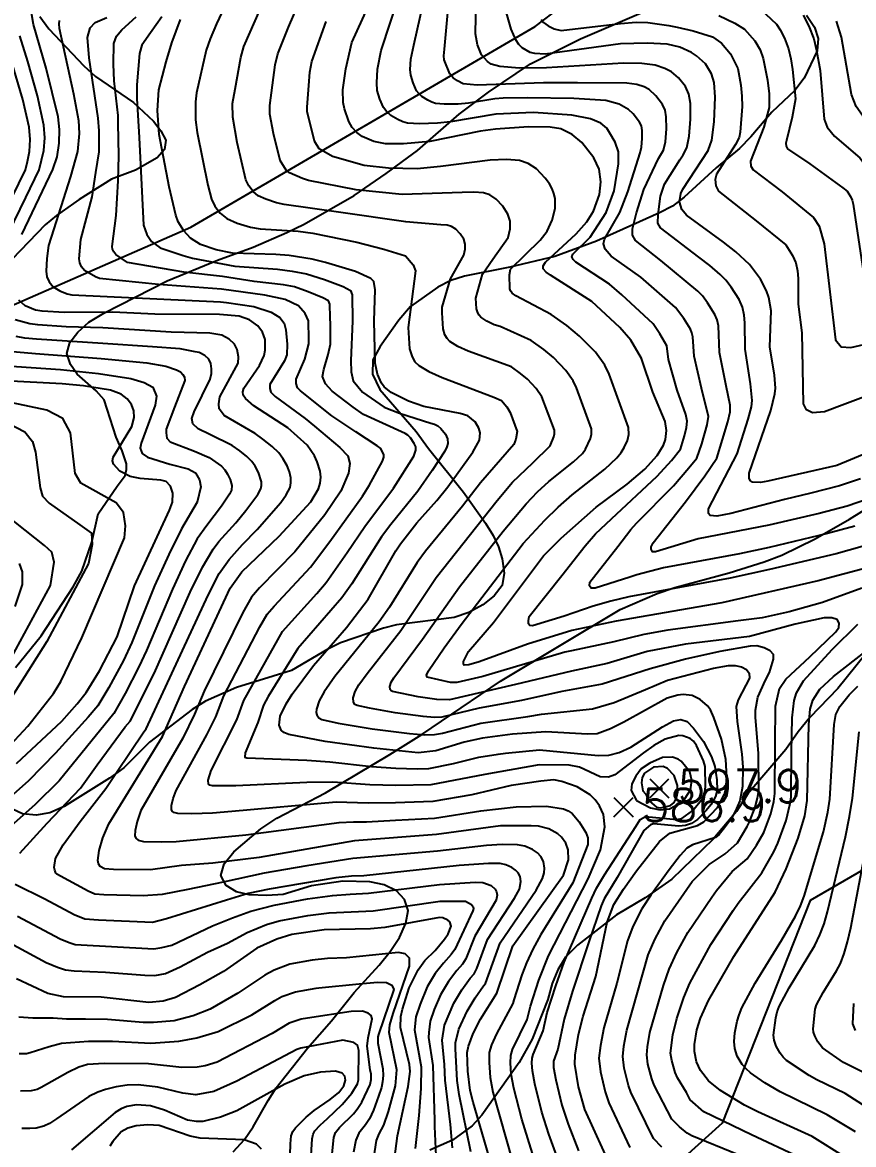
# Model space of a CAD drawing. Extents: x 197794 to 200030, y 561152 to 563931.
# Drawn here: x 198413.7 to 198643.8, y 562008.5 to 562319.3 of the extents above; entities that cross this region are included whole.
import ezdxf

# ---------------------------------------------------------------- set-up
doc = ezdxf.new("R2010")
doc.units = 0
for name, color, linetype in [('E0022112', 5, 'CONTINUOUS'), ('F0017111', 30, 'CONTINUOUS'), ('F0017114', 7, 'CONTINUOUS'), ('F0027132', 7, 'CONTINUOUS'), ('F0027217', 7, 'CONTINUOUS'), ('G0018112', 7, 'G0018112'), ('G0037213', 32, 'CONTINUOUS')]:
    doc.layers.add(name, color=color, linetype=linetype)
doc.styles.add('NGSW', font='romans.shx', dxfattribs={"bigfont": 'ngsw.shx'})
doc.linetypes.add('G0018112', pattern='A,25,0,[131,ltypeshp.shx,S=1.768,R=90,X=1.768,Y=-1.768],-6.75,[133,ltypeshp.shx,S=0.75,R=0,X=0,Y=0],-8.75,0,[131,ltypeshp.shx,S=1.768,R=270,X=-1.768,Y=1.768]', length=40.5)

# ---------------------------------------------------------------- blocks, each defined once
blk = doc.blocks.new('F0027217')
at = {"layer": 'F0027217'}
for p, q in [((-2.652, 2.652), (2.652, -2.652)), ((-2.652, -2.652), (2.652, 2.652))]:
    blk.add_line(p, q, dxfattribs=at)

msp = doc.modelspace()

# ---------------------------------------------------------------- linework, layer by layer
at = {"layer": 'E0022112', "flags": 128}
msp.add_lwpolyline([(198387.507, 562230.772), (198460.335, 562262.639), (198555.644, 562318.195), (198562.867, 562323.747), (198602.448, 562360.701), (198637.316, 562408.75), (198643.272, 562423.12), (198641.239, 562462.065), (198640.66, 562465.522), (198639.502, 562473.017), (198638.271, 562477.129), (198636.648, 562479.595), (198626.238, 562496.707), (198618.182, 562508.647)], dxfattribs=at)
at = {"layer": 'F0017111'}
for points, elevation in [([(198590.66, 562007.78), (198588.42, 562010.25), (198582.09, 562023.01), (198581.43, 562024.92), (198580.27, 562029.73), (198579.89, 562032.92), (198580.19, 562035.78), (198580.99, 562040.22), (198586.94, 562061.03), (198588.74, 562065.34), (198591.48, 562070.53), (198599.13, 562081.42), (198603.77, 562086.1), (198608.18, 562089.04), (198611.64, 562092.08), (198614.3, 562096.58), (198614.95, 562097.87), (198616.57, 562101.94), (198617.19, 562104.47), (198617.53, 562106.72), (198617.49, 562116.86), (198616.59, 562126.92), (198616.59, 562128.86), (198617.27, 562132.41), (198619.39, 562137.13), (198620.46, 562139.29), (198621.65, 562142.94), (198621.6, 562144.28), (198620.72, 562145.29), (198619.05, 562146.12), (198617.03, 562146.64), (198615.19, 562146.6), (198606.78, 562145.12), (198597.24, 562142.95), (198587.42, 562140.24), (198574.17, 562136.01), (198563.02, 562134.01), (198551.87, 562131.5), (198540.12, 562129.39), (198529.79, 562126.87), (198527.77, 562126.83), (198524.64, 562127.08), (198516.86, 562128.12), (198509.76, 562129.36), (198506.35, 562130.1), (198505.72, 562130.45), (198505.31, 562131.06), (198505.23, 562132.23), (198505.82, 562134.01), (198506.81, 562135.84), (198509.09, 562139.02), (198518.44, 562150.89), (198528.23, 562165.6), (198545.08, 562186.89), (198549.36, 562191.98), (198554.97, 562197.29), (198559.81, 562202.05), (198560.77, 562204.58), (198560.94, 562205.39), (198560.93, 562206.38), (198557.44, 562215.65), (198555.94, 562217.88), (198553.49, 562220.54), (198551.6, 562222.11), (198549.04, 562223.94), (198537.09, 562228.26), (198534.19, 562229.59), (198532.01, 562230.97), (198531.22, 562231.76), (198530.64, 562232.8), (198530.11, 562234.47), (198529.84, 562238.89), (198529.84, 562240.45), (198532.19, 562248.29), (198535.84, 562254.88), (198536.24, 562256.5), (198536.23, 562257.9), (198535.84, 562259.24), (198534.88, 562260.72), (198533.67, 562262.01), (198532.5, 562262.76), (198531.3, 562263.17), (198529.51, 562263.28), (198519.81, 562264.12), (198501.16, 562266.78), (198486.15, 562268.84), (198483.98, 562269.34), (198481.07, 562270.33), (198478.94, 562271.31), (198477.55, 562272.44), (198476.34, 562274.09), (198475.49, 562275.72), (198473.12, 562286.03), (198471.9, 562293.1), (198471.87, 562296.82), (198472.59, 562300.84), (198474.13, 562309.58), (198475, 562312.68), (198488.15, 562342.62)], 565), ([(198645.67, 562192.89), (198639.89, 562190.95), (198631.91, 562188.89), (198624.61, 562187.2), (198609.77, 562183.31), (198605.89, 562182.56), (198604.1, 562182.75), (198603.62, 562183.31), (198603.62, 562184.64), (198611.53, 562199.85), (198614.59, 562209.44), (198615.51, 562212.82), (198615.73, 562214.61), (198615.24, 562219.22), (198613.73, 562228.79), (198613.66, 562236.15), (198613.5, 562238.26), (198612.99, 562240.49), (198612.1, 562242.53), (198609.93, 562245.95), (198608.41, 562247.88), (198606.88, 562249.47), (198603.99, 562251.94), (198600.93, 562254.32), (198590.28, 562262.44), (198589.57, 562263.68), (198589.67, 562266.14), (198590.28, 562271.17), (198591.41, 562274.55), (198595.68, 562281.23), (198596.57, 562282.63), (198597.59, 562284.57), (198598.28, 562287.76), (198598.64, 562292.53), (198598.61, 562296.88), (198598.19, 562299.44), (198597.23, 562301.52), (198595.26, 562303.96), (198593.38, 562305.64), (198591.53, 562306.57), (198588.84, 562307.47), (198585.19, 562307.94), (198580.04, 562307.98), (198558.8, 562306.7), (198551.25, 562306.67), (198545.86, 562307.14), (198543.4, 562307.76), (198542.42, 562308.46), (198540.76, 562310.37), (198539.64, 562313.13), (198539.12, 562316.1), (198539.64, 562344.48)], 530), ([(198476.85, 562339.02), (198467.36, 562318.87), (198465.61, 562314.76), (198464.58, 562311.59), (198461.89, 562299.78), (198461.56, 562297.3), (198461.6, 562292.35), (198462.05, 562288.8), (198464.97, 562274.23), (198465.99, 562270.36), (198466.96, 562268.44), (198468.4, 562266.5), (198470.26, 562265), (198473.1, 562263.7), (198476.77, 562262.61), (198479.46, 562262.16), (198490.05, 562261.46), (198494.1, 562260.93), (198506.28, 562258.47), (198513.75, 562256.55), (198519.7, 562254.63), (198521.82, 562252.21), (198522.53, 562250.5), (198520.5, 562234.84), (198520.86, 562228.94), (198521.57, 562226.72), (198522.35, 562225.33), (198523.4, 562224.28), (198526.17, 562222.59), (198529.9, 562220.97), (198544.14, 562215.53), (198546.27, 562214.59), (198547.74, 562212.83), (198548.73, 562211.28), (198550.64, 562206), (198550.28, 562203.87), (198549.71, 562202.42), (198540.45, 562191.8), (198535.52, 562185.33), (198525.3, 562172.86), (198522.94, 562169.76), (198515.27, 562157.37), (198512.43, 562153.28), (198500.2, 562138.14), (198497.16, 562133.9), (198495.84, 562131.46), (198495.06, 562129.09), (198495.02, 562128.19), (198495.17, 562127.52), (198495.71, 562126.71), (198496.55, 562126.25), (198501.1, 562125.26), (198510.53, 562123.68), (198520.85, 562122.36), (198525.03, 562122.02), (198527.72, 562122.06), (198529.96, 562122.47), (198540.6, 562125.24), (198553.56, 562127.1), (198557.34, 562127.76), (198571.51, 562129.19), (198577.46, 562130.98), (198586.15, 562134.55), (198592.3, 562137.18), (198605.03, 562140.48), (198609.11, 562141.16), (198610.98, 562141.17), (198612.75, 562140.81), (198614.09, 562140.1), (198614.86, 562139.04), (198614.96, 562137.67), (198613.95, 562135.72), (198611.85, 562131.74), (198611.26, 562129.88), (198611.52, 562125.65), (198612.88, 562116.67), (198613.07, 562113.05), (198613.05, 562107.69), (198612.3, 562103.76), (198611.01, 562100.79), (198609.72, 562098.47), (198608.07, 562096.21), (198606.53, 562094.44), (198605.56, 562093.58), (198599.19, 562091.5), (198597.57, 562090.58), (198595.79, 562088.61), (198592.74, 562084.62), (198587.62, 562077.57), (198585.11, 562073.83), (198582.62, 562068.94), (198581.18, 562064.93), (198578.23, 562053.19), (198574.63, 562040.87), (198573.68, 562035.96), (198573.27, 562032.48), (198573.69, 562028.69), (198574.96, 562023.15), (198575.97, 562020.13), (198581.83, 562007.73)], 570), ([(198611.61, 562005.76), (198598.97, 562010.99), (198597.7, 562011.71), (198595.54, 562013.47), (198593.49, 562015.57), (198588.58, 562024.99), (198587.9, 562026.69), (198586.85, 562030.78), (198586.5, 562033.37), (198586.7, 562035.61), (198587.34, 562039.57), (198591.11, 562052.62), (198592.7, 562057.14), (198594.87, 562061.74), (198597.85, 562067.24), (198604.53, 562077.08), (198605.81, 562078.87), (198610.17, 562084.11), (198614.27, 562087.67), (198616.89, 562091.45), (198618.89, 562094.95), (198620.84, 562100.11), (198621.68, 562103.55), (198622.01, 562105.75), (198622.09, 562119.43), (198622.17, 562129.96), (198623.27, 562134.86), (198625.05, 562137.4), (198631.69, 562143.58), (198638.89, 562150.5), (198639.68, 562151.69), (198639.81, 562152.9), (198639.2, 562153.9), (198637.76, 562154.43), (198635.66, 562154.38), (198627.6, 562152.69), (198614.98, 562149.27), (198597.21, 562147.14), (198586.66, 562145.12), (198575.54, 562141.73), (198565.69, 562139.6), (198550.19, 562135.9), (198531.86, 562131.67), (198528.43, 562131.81), (198523.2, 562132.57), (198516.15, 562133.96), (198515.74, 562134.19), (198515.46, 562134.6), (198515.41, 562135.38), (198515.8, 562136.56), (198516.46, 562137.78), (198524.45, 562148.5), (198534.69, 562163), (198546.73, 562178.44), (198553.13, 562185.98), (198556.31, 562189.27), (198559.42, 562192.18), (198566.21, 562197.57), (198568.7, 562199.96), (198569.6, 562201.12), (198570.98, 562204.06), (198571.24, 562205.28), (198571.21, 562206.77), (198567.08, 562218.1), (198566.16, 562220.01), (198564.15, 562222.92), (198560.72, 562226.48), (198558.01, 562228.73), (198554.55, 562231.17), (198545.94, 562235.07), (198544.28, 562235.55), (198542.21, 562236.59), (198540.62, 562237.67), (198540.09, 562238.19), (198539.71, 562238.89), (198539.35, 562240), (198539.17, 562242.95), (198541.08, 562249.56), (198543.92, 562253.77), (198548.1, 562259.7), (198548.7, 562262.13), (198548.68, 562264.24), (198548.09, 562266.24), (198546.65, 562268.46), (198544.84, 562270.39), (198543.09, 562271.52), (198541.28, 562272.14), (198538.6, 562272.3), (198535.44, 562272.18), (198518.84, 562271.68), (198506.07, 562272.91), (198492.85, 562275.53), (198491.19, 562276.08), (198487.62, 562277.62), (198486.69, 562278.37), (198485, 562281.09), (198483.21, 562288.55), (198482.2, 562293.86), (198482.18, 562296.34), (198483.68, 562307.56), (198484.39, 562310.59), (198487.37, 562318.03), (198496.82, 562340.01)], 560), ([(198646.17, 562174.19), (198638.93, 562172.15), (198620.51, 562167.75), (198609.59, 562165.42), (198581.51, 562160.2), (198576.61, 562159.04), (198571.71, 562157.66), (198563.61, 562154.88), (198554.87, 562152.18), (198554.12, 562152.24), (198553.81, 562152.74), (198553.81, 562153.55), (198553.93, 562154.73), (198563, 562166.12), (198569.46, 562174.35), (198572.3, 562177.68), (198576.8, 562181.86), (198589.41, 562193.62), (198593.39, 562197.97), (198595.85, 562201.09), (198597, 562204.82), (198597.56, 562207.08), (198597.71, 562208.86), (198597.34, 562210.76), (198594.93, 562217.45), (198592.53, 562225.97), (198592.06, 562229.77), (198590.17, 562233.04), (198588.28, 562235.82), (198579.64, 562243.89), (198576.18, 562246.78), (198566.92, 562252.95), (198566.11, 562253.66), (198565.77, 562254.37), (198566.02, 562255.13), (198570.85, 562259.81), (198575.3, 562266.65), (198577.45, 562272.71), (198578.68, 562280.1), (198578.68, 562283.51), (198577.75, 562286.18), (198576.27, 562288.67), (198575.48, 562289.99), (198573.8, 562291.38), (198570.93, 562292.61), (198565.8, 562293.64), (198555.15, 562294.33), (198544.69, 562293.89), (198532.2, 562291.78), (198528.55, 562291.36), (198523.59, 562291.18), (198520.29, 562291.43), (198518.96, 562291.79), (198517.59, 562292.38), (198515.62, 562293.53), (198514.54, 562294.53), (198513.66, 562295.71), (198512.65, 562298.07), (198511.91, 562300.49), (198511.75, 562302.6), (198512.01, 562306.32), (198513.01, 562311.55), (198520.87, 562335.48)], 545), ([(198644.08, 562179.77), (198636.59, 562177.73), (198620.4, 562173.89), (198612.2, 562172.14), (198591.14, 562168.23), (198583.8, 562166.32), (198581.81, 562165.64), (198572.24, 562162.64), (198571.12, 562162.64), (198570.63, 562163.27), (198570.75, 562164.32), (198578.47, 562174.16), (198582.11, 562178.84), (198583.66, 562180.65), (198593.95, 562190.97), (198598.12, 562195.98), (198600.39, 562198.63), (198601.72, 562202.57), (198603.24, 562207.87), (198603.64, 562210.18), (198601.7, 562218.04), (198599.6, 562226.91), (198599.29, 562232.23), (198599.04, 562233.35), (198598.59, 562234.36), (198596.75, 562237.34), (198594.48, 562240.37), (198584.84, 562248.78), (198576.63, 562254.54), (198574.99, 562256.49), (198574.58, 562258.03), (198574.78, 562259.26), (198579.09, 562266.65), (198581.25, 562272.4), (198584.73, 562283.2), (198585.07, 562284.8), (198585.25, 562287.18), (198585.24, 562289.36), (198585.03, 562290.64), (198584.55, 562291.68), (198582.73, 562293.95), (198581.49, 562295.18), (198578.92, 562296.71), (198575.23, 562297.64), (198566.32, 562298.25), (198553.51, 562298.41), (198546.8, 562298.33), (198544.48, 562298.16), (198537.13, 562296.92), (198534.31, 562296.7), (198530.47, 562296.68), (198527.99, 562296.88), (198526.97, 562297.19), (198525.87, 562297.74), (198524.28, 562298.76), (198523.47, 562299.51), (198522.81, 562300.4), (198521.89, 562302.54), (198521.17, 562304.73), (198521.05, 562306.31), (198521.24, 562309.1), (198521.99, 562313.03), (198526.4, 562332.4)], 540), ([(198647.9, 562187.38), (198641.99, 562185.36), (198634.25, 562183.31), (198620.28, 562180.03), (198600.78, 562176.25), (198588.94, 562172.67), (198588.13, 562172.73), (198587.7, 562173.42), (198587.76, 562174.1), (198588.32, 562175.22), (198597.24, 562186.5), (198602.56, 562193.71), (198605.88, 562198.63), (198607.44, 562203.83), (198608.92, 562208.65), (198609.58, 562211.5), (198609.6, 562213.33), (198608.47, 562218.63), (198606.67, 562227.85), (198606.39, 562235.25), (198606.01, 562236.92), (198605.34, 562238.45), (198603.34, 562241.64), (198601.92, 562243.57), (198600.68, 562244.92), (198590.43, 562253.41), (198583.41, 562258.95), (198582.59, 562260.39), (198582.59, 562262.14), (198583.71, 562266.55), (198585.66, 562273.01), (198589.75, 562281.6), (198591.16, 562283.89), (198591.68, 562286.28), (198591.95, 562289.86), (198591.92, 562293.12), (198591.61, 562295.04), (198590.89, 562296.6), (198588.99, 562298.95), (198587.16, 562300.74), (198585.78, 562301.44), (198583.76, 562302.11), (198581.03, 562302.46), (198567.34, 562302.55), (198557.91, 562302.59), (198539.58, 562301.93), (198535.7, 562302.32), (198534.14, 562303.1), (198532.95, 562303.99), (198531.97, 562305.08), (198530.43, 562308.97), (198530.34, 562310.03), (198530.48, 562311.88), (198532.25, 562331.28)], 535), ([(198629.83, 562321.32), (198631.43, 562318.29), (198632.77, 562314.72), (198633.52, 562311.53), (198634.52, 562305.96), (198635.67, 562292.47), (198636.43, 562290.31), (198638.48, 562287.82), (198645.49, 562281.77), (198647.93, 562278.71), (198655.16, 562267.12), (198656.35, 562266.15), (198658.94, 562266.15), (198664.79, 562268.63), (198674.09, 562274.37), (198683.36, 562283.14), (198686.29, 562286.42), (198688.5, 562288.93), (198691.06, 562292.17), (198706.1, 562312.6), (198718.3, 562328.08)], 505), ([(198617.97, 562323.01), (198622.42, 562318.83), (198623.48, 562317.25), (198624.68, 562314.98), (198625.77, 562312), (198626.41, 562309.26), (198626.88, 562306.29), (198627.66, 562298.18), (198626.8, 562293.1), (198625.2, 562286.62), (198625.02, 562285.9), (198625.07, 562285.02), (198625.47, 562284.29), (198631.65, 562280.16), (198640.76, 562273.51), (198642.02, 562272.57), (198642.96, 562271.11), (198643.41, 562270.09), (198643.66, 562268.98), (198646.5, 562249.9)], 510), ([(198423.88, 562319.82), (198423.77, 562318.79), (198423.88, 562317.72), (198427.78, 562299.5), (198429.21, 562292.11), (198429.39, 562288.53), (198428.94, 562283.53), (198426.99, 562276.59), (198421.61, 562259.85), (198420.84, 562257.52), (198420.41, 562253.94), (198420.21, 562250.4), (198420.42, 562248.89), (198421.05, 562247.48), (198422.22, 562246.09), (198424.05, 562245.01), (198426.06, 562244.15), (198427.34, 562243.83), (198468.5, 562241.93), (198470.2, 562241.74), (198477.74, 562240.59), (198482.54, 562239.06), (198484.9, 562237.59), (198486.12, 562236.05), (198486.63, 562234.19), (198486.93, 562230.16), (198486.84, 562227.24), (198486.21, 562225.56), (198482.13, 562219.02), (198482.12, 562217.93), (198482.46, 562216.88), (198483.61, 562215.7), (198491.94, 562209.65), (198494.56, 562207.47), (198501.58, 562201.61), (198503.79, 562199.27), (198504.29, 562197.18), (198503.92, 562194.47), (198501.85, 562189.52), (198497.37, 562182.94), (198489.05, 562172.72), (198479.3, 562162.72), (198477.09, 562160.13), (198474.72, 562155.86), (198464, 562134.08), (198461.34, 562127.7), (198458.04, 562121.11), (198446.48, 562101.01), (198445.39, 562098.03), (198444.85, 562095.53), (198444.79, 562094.06), (198445.04, 562093.39), (198445.7, 562092.85), (198447.18, 562092.5), (198452.27, 562092.39), (198456.21, 562092.48), (198475.56, 562094.28), (198501.39, 562097.68), (198505.29, 562097.95), (198508.88, 562097.95), (198516.97, 562098.33), (198527.78, 562098.96), (198540.55, 562100.96), (198550.36, 562102.06), (198558.79, 562102.28), (198563.42, 562101.49), (198564.77, 562100.96), (198565.84, 562100.19), (198567.77, 562097.9), (198569.67, 562094.97), (198570.19, 562093.52), (198570.22, 562091.67), (198566.05, 562081.02), (198557.23, 562066.71), (198554.99, 562062.6), (198553.21, 562058.87), (198551.92, 562055.5), (198549.67, 562048.65), (198549.45, 562047.57), (198544.89, 562039.19), (198543.56, 562036.18), (198542.92, 562034.05), (198542.84, 562031.28), (198543.16, 562027.07), (198543.87, 562023.01), (198553.03, 561990.79)], 595), ([(198556.56, 562000.7), (198551.96, 562015.58), (198549.68, 562024.17), (198549.02, 562028), (198548.78, 562031.16), (198548.84, 562033.24), (198549.32, 562034.83), (198553.4, 562043.19), (198554.32, 562046.87), (198556.61, 562054.02), (198559.34, 562060.84), (198570.34, 562082.11), (198573.75, 562090.17), (198574.91, 562096.56), (198574.56, 562099.94), (198573.39, 562102.33), (198572.22, 562104.02), (198570.83, 562105.38), (198567.28, 562107.63), (198562.99, 562109.04), (198560.76, 562109.55), (198557.23, 562109.15), (198548.97, 562107.99), (198538.11, 562105.43), (198527.25, 562103.53), (198516.99, 562103.15), (198509.35, 562103.05), (198500.52, 562103.31), (198471.65, 562100.74), (198466.33, 562100.34), (198460.54, 562100.12), (198456.72, 562100.2), (198455.6, 562100.46), (198455.11, 562100.87), (198454.93, 562101.37), (198454.97, 562102.47), (198455.38, 562104.35), (198456.19, 562106.58), (198464.73, 562121.96), (198467.18, 562126.95), (198469.46, 562132.78), (198479.42, 562151.95), (198481.38, 562155.4), (198483.33, 562157.67), (198493.39, 562168.46), (198498.74, 562175.56), (198507.8, 562188.09), (198509.68, 562191.04), (198513.36, 562197.82), (198513.76, 562198.88), (198513.72, 562199.54), (198512.9, 562201.32), (198511.88, 562202.08), (198506.01, 562205.92), (198499.29, 562210.32), (198490.69, 562217.24), (198489.83, 562218.13), (198489.49, 562219.3), (198489.43, 562220.5), (198491.89, 562226.08), (198492.99, 562230.32), (198492.94, 562231.49), (198492.84, 562236.63), (198491.94, 562238.67), (198490.08, 562240.85), (198486.37, 562242.57), (198480.81, 562243.79), (198468.76, 562245.41), (198451.34, 562246.76), (198435.04, 562248.34), (198433.93, 562248.81), (198430.87, 562250.58), (198429.99, 562251.62), (198429.52, 562252.68), (198429.36, 562253.81), (198429.83, 562259.15), (198433.02, 562271.03), (198434.03, 562277.78), (198434.87, 562283.43), (198434.87, 562289.3), (198434.67, 562292.82), (198432.15, 562309.5), (198431.72, 562315.13), (198432.38, 562317.78), (198433.84, 562319.3), (198437.02, 562320.63)], 590), ([(198564.71, 561996.95), (198559.38, 562011.43), (198557.47, 562017.51), (198555.49, 562025.33), (198554.88, 562028.93), (198554.72, 562031.03), (198554.76, 562032.42), (198555.08, 562033.49), (198557.87, 562040.02), (198558.98, 562045.09), (198561.31, 562052.53), (198563.69, 562059.08), (198571.28, 562076.78), (198572.62, 562079.53), (198574.78, 562083.19), (198583.51, 562096.61), (198584.68, 562098.54), (198586.17, 562099.41), (198594.84, 562098.55), (198596.24, 562098.81), (198599.23, 562101.01), (198601.95, 562104.38), (198602.62, 562106.21), (198602.8, 562107.57), (198602.7, 562113.22), (198602.27, 562114.78), (198600.31, 562119.02), (198599.41, 562120.27), (198598.54, 562120.99), (198596.51, 562121.77), (198595.37, 562121.81), (198591.62, 562120.79), (198588.52, 562119.04), (198585.62, 562117.02), (198577.72, 562110.93), (198575.95, 562110.29), (198573.65, 562110.33), (198567.9, 562113.02), (198565.06, 562113.63), (198556.76, 562113.69), (198541.72, 562110.99), (198526.72, 562108.11), (198517.02, 562107.98), (198509.83, 562108.15), (198499.64, 562108.93), (198492.41, 562108.83), (198472.78, 562107.88), (198466.25, 562107.9), (198465.51, 562108.08), (198465.18, 562108.35), (198465.09, 562109.42), (198465.9, 562112.16), (198473.02, 562126.19), (198474.93, 562131.49), (198485.67, 562150.66), (198495.18, 562161.16), (198497.74, 562164.2), (198503.56, 562172.46), (198508.42, 562179.69), (198516.42, 562190.29), (198522, 562199.2), (198522.6, 562200.8), (198522.54, 562201.78), (198522.15, 562202.69), (198521.07, 562204.22), (198520.33, 562205.03), (198519.67, 562205.44), (198508.06, 562210.75), (198505.25, 562212.71), (198499.43, 562217.19), (198497.58, 562219.17), (198496.75, 562221.28), (198497.07, 562223.2), (198498.28, 562227.36), (198498.92, 562230.17), (198498.93, 562235.67), (198498.9, 562237.56), (198498.73, 562241.26), (198498.37, 562242.21), (198496.85, 562243.03), (198492.82, 562244.71), (198488.98, 562246.07), (198485.97, 562246.64), (198477.78, 562247.57), (198469.03, 562248.9), (198458.35, 562250.14), (198442.73, 562252.84), (198439.52, 562255.07), (198438.94, 562255.76), (198438.62, 562256.47), (198438.52, 562257.22), (198439.6, 562265.85), (198440.15, 562275.47), (198440.34, 562282.32), (198440.21, 562291.39), (198440.13, 562293.53), (198439.08, 562303.12), (198438.87, 562307.77), (198439, 562313.48), (198439.73, 562315.53), (198441.19, 562317.25), (198445.16, 562320.82)], 585), ([(198557.25, 562320.13), (198557.95, 562319.24), (198559.21, 562318.37), (198560.88, 562317.52), (198562.79, 562317.09), (198579.28, 562319.02), (198583.58, 562319.36), (198586.84, 562319.25), (198592.61, 562318.49), (198594.94, 562318.02), (198599.38, 562316.97), (198604.7, 562315.27), (198607.17, 562313.54), (198609.72, 562310.64), (198611.77, 562306.56), (198612.6, 562301.97), (198612.87, 562298.89), (198612.91, 562296.03), (198612.42, 562288.9), (198612.13, 562287.4), (198611.1, 562285.47), (198605.86, 562277.24), (198605.5, 562275.81), (198605.61, 562274.04), (198606.41, 562272.59), (198616.81, 562264.4), (198625.02, 562257.69), (198626.89, 562254.78), (198627.78, 562252.74), (198628.28, 562250.51), (198628.45, 562248.39), (198628.45, 562241.27), (198629.41, 562233.34), (198629.81, 562213.67), (198630.6, 562212.21), (198632.41, 562211.3), (198635.68, 562211.53), (198641.32, 562213.67), (198650.92, 562217.28)], 520), ([(198606.47, 562321.22), (198610.86, 562319.06), (198613.58, 562317.4), (198616.42, 562314.23), (198617.92, 562311.67), (198618.77, 562309.28), (198619.9, 562303.3), (198620.37, 562299.49), (198620.41, 562295.7), (198618.9, 562290.29), (198615.26, 562280.85), (198615.34, 562279.53), (198615.94, 562278.44), (198624.04, 562272.4), (198632.64, 562265.27), (198634.27, 562262.89), (198635.67, 562258.02), (198638.81, 562231.39), (198640.33, 562229.45), (198643.03, 562229.23), (198647.79, 562230.42)], 515), ([(198646.1, 562162.59), (198635.18, 562158.63), (198625.96, 562156.08), (198618.46, 562154.39), (198611.86, 562153.59), (198592.38, 562151.03), (198585.66, 562149.78), (198577.41, 562147.75), (198565.72, 562145.24), (198563.82, 562144.94), (198541.15, 562138.13), (198533.93, 562136.47), (198532.22, 562136.54), (198525.75, 562137.93), (198525.58, 562138.52), (198526.11, 562139.72), (198530.46, 562146.1), (198535.15, 562152.53), (198552.34, 562174.99), (198558.26, 562181.47), (198561.98, 562185.04), (198565.9, 562188.5), (198574.88, 562195.54), (198578.2, 562198.73), (198579.4, 562200.2), (198580.26, 562201.58), (198581.19, 562203.55), (198581.53, 562205.16), (198581.5, 562207.15), (198576.09, 562221.89), (198574.87, 562224.37), (198572.35, 562227.97), (198567.94, 562232.43), (198564.43, 562235.36), (198560.07, 562238.39), (198550.23, 562243.59), (198549.23, 562244.36), (198548.77, 562244.97), (198548.6, 562245.53), (198548.5, 562249.37), (198548.78, 562250.98), (198557.01, 562258.96), (198558.96, 562261.49), (198560.35, 562264.52), (198561.16, 562267.76), (198561.13, 562270.57), (198560.83, 562271.94), (198560.34, 562273.24), (198559.57, 562274.62), (198558.42, 562276.2), (198556.01, 562278.78), (198553.67, 562280.28), (198551.26, 562281.1), (198547.68, 562281.32), (198543.13, 562281.15), (198529.4, 562279.37), (198522.99, 562278.79), (198515.02, 562278.91), (198508.24, 562279.69), (198499.55, 562282.21), (198495.84, 562284.3), (198494.51, 562286.46), (198492.5, 562294.61), (198492.49, 562295.85), (198492.97, 562301.83), (198493.23, 562305.55), (198493.78, 562308.51), (198497.77, 562319.53)], 555), ([(198409.82, 562260.98), (198414.64, 562270.83), (198418.26, 562278.52), (198419.61, 562283.8), (198419.86, 562287.32), (198419.62, 562290.87), (198417.83, 562298.93), (198415.16, 562308.46), (198412.98, 562315.61)], 605), ([(198408.93, 562266.93), (198414.48, 562278.52), (198415.11, 562280.76), (198415.66, 562283.6), (198415.81, 562286.87), (198415.49, 562290.33), (198413.75, 562297.94), (198410.66, 562308.57)], 610), ([(198537.78, 562006.47), (198534.54, 562022.4), (198533.99, 562026.25), (198533.52, 562035.05), (198533.56, 562036.71), (198534.47, 562040.46), (198536.8, 562045.5), (198539.04, 562049.12), (198541.31, 562052.52), (198541.86, 562053.11), (198545.93, 562064.44), (198555.89, 562078.99), (198557.69, 562082.25), (198558.1, 562083.8), (198558.23, 562085.05), (198557.95, 562086.9), (198557.19, 562088.31), (198556.29, 562089.34), (198554.91, 562090.25), (198552.74, 562091.14), (198550.71, 562091.54), (198546.48, 562091.6), (198542.13, 562091.37), (198528.58, 562089.77), (198505.18, 562087.72), (198492.45, 562085.74), (198480.59, 562083.7), (198469.23, 562081.23), (198459.47, 562079.13), (198452.34, 562077.82), (198447.13, 562077.4), (198436.17, 562077.71), (198433.68, 562077.92), (198431.91, 562078.67), (198423.21, 562083.41), (198422.92, 562083.68), (198422.61, 562084.5), (198422.44, 562085.27), (198422.82, 562087.73), (198424.99, 562091.57), (198429.66, 562097.99), (198436.77, 562107.12), (198439.67, 562111.56), (198447.3, 562122.88), (198447.97, 562123.68), (198465.08, 562160.64), (198468.15, 562166.64), (198470.88, 562170.6), (198474.59, 562174.7), (198478.63, 562178.85), (198485.18, 562186.35), (198486.72, 562188.46), (198487.78, 562190.54), (198488.02, 562191.82), (198488, 562193.15), (198487.61, 562194.85), (198486.99, 562196.53), (198485.8, 562198.57), (198484.61, 562200.09), (198482.8, 562201.87), (198480.26, 562203.91), (198478.06, 562205.43), (198469.49, 562210.45), (198468.16, 562212.25), (198468, 562213.65), (198468.32, 562215.6), (198473.35, 562224.95), (198473.46, 562226.7), (198473.16, 562228.7), (198472.37, 562230.21), (198470.94, 562231.58), (198468.85, 562232.65), (198465.52, 562233.25), (198454.89, 562233.49), (198435.92, 562234.73), (198425.78, 562234.98), (198417.89, 562235.52), (198415.73, 562235.81), (198411.62, 562236.91)], 605), ([(198412.98, 562089.24), (198420.48, 562097.57), (198429.76, 562107.26), (198434.33, 562113.65), (198442.15, 562124.21), (198443.49, 562125.8), (198450.11, 562139), (198460.14, 562161.51), (198463.5, 562168.41), (198466.48, 562173.42), (198468.04, 562175.52), (198472.74, 562180.75), (198475.55, 562184.12), (198478.87, 562188.57), (198479.67, 562190.13), (198479.84, 562191.09), (198479.83, 562192.08), (198479.07, 562194.62), (198478.1, 562196.4), (198477.15, 562197.73), (198475.77, 562199.13), (198473.87, 562200.66), (198471.69, 562202.16), (198465.51, 562205.22), (198462.3, 562206.78), (198460.82, 562208.11), (198460.59, 562209.59), (198461.21, 562211.47), (198465.63, 562220.46), (198465.97, 562222.08), (198466.05, 562223.39), (198465.83, 562224.89), (198465.24, 562226.03), (198464.17, 562227.05), (198462.6, 562227.86), (198461.46, 562228.06), (198457.38, 562228.89), (198449.65, 562229.44), (198435.94, 562230.4), (198417.6, 562231.55), (198414.31, 562231.87), (198411.92, 562232.28)], 610), ([(198409.95, 562228.3), (198417.32, 562227.58), (198435.43, 562226.25), (198448.09, 562225.06), (198453.4, 562224.12), (198456.34, 562223.07), (198457.39, 562222.53), (198458.1, 562221.84), (198458.5, 562221.09), (198458.65, 562220.09), (198455.74, 562212.79), (198453.48, 562206.7), (198453.48, 562205.61), (198453.64, 562204.13), (198454.57, 562203.19), (198461.29, 562200.54), (198465.37, 562198.85), (198468.74, 562196.38), (198469.68, 562195.37), (198470.4, 562194.24), (198471.16, 562192.71), (198471.66, 562191.02), (198471.55, 562189.72), (198471.02, 562188.68), (198468.78, 562185.3), (198464.69, 562180.02), (198462.08, 562176.24), (198458.85, 562170.19), (198455.2, 562162.37), (198447.98, 562145.35), (198445.9, 562140.82), (198442.09, 562133.44), (198439, 562127.93), (198423.84, 562109.28), (198417.15, 562102.67), (198407.07, 562093.73)], 615), ([(198407.98, 562224.32), (198424.2, 562223.21), (198434.71, 562222.08), (198443.72, 562220.69), (198447.39, 562219.6), (198449.81, 562218.27), (198450.74, 562215.77), (198450.43, 562213.35), (198446.53, 562202.81), (198446.22, 562201.41), (198446.84, 562199.93), (198448.25, 562198.91), (198454.49, 562196.96), (198459.57, 562195.71), (198461.6, 562194.54), (198462.69, 562192.66), (198463.08, 562190.71), (198462.02, 562186.48), (198457.69, 562179.06), (198454.2, 562171.96), (198450.26, 562163.24), (198443.94, 562147.55), (198441.69, 562142.63), (198437.63, 562135.09), (198434.52, 562130.05), (198431.84, 562126.87), (198422.86, 562116.89), (198415.32, 562109.25), (198406.03, 562101.04)], 620), ([(198408, 562116.67), (198415.17, 562124.41), (198422.29, 562133.49), (198424.34, 562136.78), (198430.08, 562148.91), (198441.97, 562176.57), (198442.21, 562179.92), (198441.68, 562183.59), (198439.58, 562186.22), (198429.86, 562191.73), (198428.29, 562194.36), (198426.97, 562205.65), (198424.87, 562209.59), (198420.41, 562211.95), (198396.34, 562217.02)], 630), ([(198409.9, 562208.27), (198414.37, 562205.91), (198416.45, 562203.26), (198417.28, 562200.31), (198418.57, 562190.38), (198419.21, 562188.07), (198421.05, 562186.14), (198429.6, 562180.18), (198432.75, 562177.82), (198433.01, 562174.67), (198431.96, 562169.42), (198420.41, 562147.89), (198406.21, 562125.54)], 635), ([(198410.61, 562143.45), (198421.42, 562163.4), (198422.46, 562169.84), (198421.84, 562172.55), (198419.76, 562174.42), (198409.09, 562182.92)], 640), ([(198411.65, 562157.58), (198413.73, 562163.61), (198413.73, 562167.14), (198412.9, 562169.43)], 645), ([(198628.92, 562004.92), (198615.47, 562011.2), (198602.33, 562017.6), (198598.56, 562020.89), (198597.54, 562022.95), (198595.06, 562026.98), (198594.37, 562028.46), (198593.42, 562031.82), (198593.12, 562033.82), (198593.69, 562038.92), (198594.84, 562043.43), (198596.81, 562049.3), (198598.46, 562053.25), (198604.22, 562063.94), (198610.43, 562073.31), (198611.81, 562075.35), (198618.36, 562083.79), (198621.7, 562089.59), (198622.83, 562092.03), (198625.11, 562098.29), (198626.16, 562102.62), (198626.49, 562104.78), (198626.59, 562117.28), (198626.74, 562126.75), (198627.33, 562131.48), (198628.01, 562133.6), (198629.95, 562137), (198637.84, 562145.66), (198644.98, 562152.68)], 555), ([(198644.32, 562012.06), (198636.49, 562016.78), (198623.45, 562023.1), (198619.24, 562025.64), (198615.24, 562028.35), (198614.01, 562029.49), (198612.97, 562030.74), (198611.58, 562033.03), (198610.9, 562035.13), (198610.68, 562037.05), (198610.94, 562039.46), (198611.57, 562042.74), (198612.08, 562044.49), (198612.85, 562046.39), (198616.54, 562053.24), (198623.9, 562065.24), (198627.73, 562071.81), (198629.08, 562074.69), (198630.05, 562077.3), (198635.44, 562095.11), (198636.64, 562100.55), (198637.24, 562104.14), (198638.43, 562124.91), (198638.9, 562127.63), (198639.98, 562129.83), (198642.59, 562133.12), (198644.92, 562135.45)], 545), ([(198647.66, 562018.69), (198641.43, 562022.66), (198633.56, 562026.5), (198631.47, 562027.69), (198625.2, 562031.85), (198624.26, 562032.76), (198623.43, 562033.87), (198622.31, 562035.82), (198621.8, 562037.4), (198621.63, 562038.83), (198622.27, 562043.59), (198622.62, 562045.26), (198623.19, 562046.8), (198625.96, 562051.94), (198633.09, 562063.69), (198634.46, 562066.61), (198635.61, 562069.69), (198636.52, 562072.94), (198641.5, 562093.74), (198642.64, 562099.41), (198643.51, 562104.48), (198645.32, 562122.84)], 540), ([(198646.36, 562028.54), (198641, 562031.27), (198635.16, 562035.34), (198633.88, 562037), (198633.04, 562038.61), (198632.7, 562039.66), (198632.59, 562040.62), (198633.17, 562046.02), (198633.54, 562047.21), (198635.38, 562050.64), (198639.06, 562056.64), (198640.17, 562058.72), (198641.19, 562061.4), (198642.13, 562064.69), (198642.99, 562068.58), (198648.64, 562098.26)], 535), ([(198532.76, 562007.64), (198532.17, 562014.13), (198530.67, 562026.36), (198530.5, 562030.74), (198529.84, 562037.44), (198530.51, 562041.6), (198533.11, 562047.73), (198535.32, 562051.39), (198537.61, 562054.61), (198538.7, 562055.79), (198539.48, 562057.32), (198542.44, 562065.32), (198549.92, 562076.76), (198551.26, 562079.24), (198551.66, 562081.34), (198551.45, 562082.73), (198550.88, 562083.79), (198550.21, 562084.56), (198549.17, 562085.24), (198547.49, 562085.97), (198545.91, 562086.33), (198542.73, 562086.38), (198534.6, 562085.77), (198508.15, 562082.95), (198504.79, 562082.82), (198500.45, 562082.37), (198481.98, 562079.27), (198476.18, 562078.02), (198470.13, 562076.26), (198453.53, 562071.07), (198449.71, 562070.01), (198434.69, 562070.63), (198430.98, 562070.92), (198428.02, 562072.11), (198419.87, 562076.5), (198411.68, 562080.55)], 610), ([(198412.31, 562071.8), (198424.14, 562065.54), (198426.58, 562064.47), (198428.28, 562063.92), (198450.01, 562062.7), (198452.25, 562063.11), (198455.04, 562063.74), (198466.33, 562069.08), (198471.8, 562071.29), (198476.92, 562073.15), (198483.38, 562074.86), (198492.6, 562076.54), (198499.53, 562077.53), (198504.41, 562077.92), (198509.44, 562078.12), (198529.09, 562080.56), (198538.98, 562081.16), (198541.1, 562081.13), (198543.43, 562080.23), (198544.57, 562079.26), (198544.95, 562078.56), (198545.1, 562077.63), (198544.83, 562076.23), (198538.94, 562066.2), (198536.43, 562059.94), (198535.54, 562058.47), (198533.9, 562056.7), (198531.61, 562053.66), (198529.41, 562049.96), (198527.68, 562045.9), (198526.56, 562042.74), (198526.14, 562039.57), (198526.12, 562038.18), (198527.3, 562030.4), (198527.78, 562015.33), (198527.77, 562013.52), (198528.21, 562003.41)], 615), ([(198408.94, 562065.06), (198420.25, 562058.97), (198423.37, 562057.62), (198425.57, 562056.92), (198427.99, 562056.62), (198436.63, 562056.28), (198447.55, 562055.43), (198450.32, 562055.38), (198453.3, 562055.93), (198457.37, 562057.73), (198464.87, 562061.78), (198470.41, 562064.31), (198475.87, 562067.22), (198481.22, 562069.43), (198484.78, 562070.46), (198492.68, 562071.93), (198498.62, 562072.69), (198510.73, 562073.28), (198529.35, 562075.96), (198536.29, 562075.92), (198538.04, 562074.99), (198538.46, 562074.38), (198538.53, 562073.92), (198538.39, 562073.22), (198533.38, 562062.56), (198532.38, 562061.15), (198530.2, 562058.79), (198527.89, 562055.94), (198525.72, 562052.2), (198523.75, 562047.44), (198522.6, 562043.88), (198522.25, 562040.26), (198524.1, 562030.07), (198524.01, 562024.02), (198523.39, 562016.54), (198522.39, 562007.41)], 620), ([(198510.78, 562003.52), (198511.68, 562009.62), (198512.44, 562011.53), (198513.73, 562013.9), (198514.99, 562017.66), (198516.97, 562024.77), (198517.33, 562029.18), (198515.23, 562039.55), (198515.36, 562041.67), (198516.3, 562044.83), (198520.83, 562057.96), (198520.83, 562060.16), (198519.59, 562061.33), (198517.8, 562061.74), (198503.41, 562060.23), (198498.13, 562060.04), (198493.86, 562059.6), (198487.73, 562058.45), (198483.38, 562056.83), (198480.8, 562055.43), (198473.29, 562050.48), (198465.62, 562045.99), (198460.95, 562044.16), (198455.72, 562042.79), (198449.94, 562042.33), (198447.07, 562042.38), (198437.2, 562043.15), (198431.1, 562043.29), (198425.87, 562043.25), (198422.2, 562043.52), (198416.51, 562043.52), (198412.66, 562043.8)], 630), ([(198412.78, 562033.71), (198414.76, 562033.75), (198415.84, 562034), (198421.1, 562035.73), (198424.49, 562036.64), (198426.97, 562036.83), (198431.97, 562037.13), (198438.59, 562037.12), (198449.26, 562036.6), (198457, 562037.19), (198461.95, 562038.11), (198467.83, 562039.85), (198477.21, 562044.46), (198483.52, 562048.45), (198485.45, 562049.51), (198489.28, 562050.85), (198494.96, 562051.87), (198495.7, 562051.93), (198506.87, 562053.02), (198511.94, 562053.51), (198514.43, 562053.41), (198515.94, 562052.68), (198516.53, 562051.46), (198512.27, 562038.99), (198512.07, 562038.32), (198512.07, 562036.63), (198513.42, 562029.47), (198513.57, 562027.64), (198513.37, 562025.92), (198513.07, 562024.29), (198512.25, 562021.92), (198510.82, 562018.05), (198509.77, 562015.67), (198508.66, 562013.98), (198506.82, 562011.68), (198505.96, 562009.7), (198505.36, 562006.43)], 635), ([(198644.33, 562040.13), (198643.6, 562041.93), (198643.88, 562047.63)], 530), ([(198499.34, 562005.05), (198499.86, 562010.48), (198500.36, 562011.9), (198501.48, 562013.22), (198505.34, 562017.03), (198506.3, 562018.29), (198507.63, 562020.3), (198509.93, 562025.17), (198510.18, 562026.51), (198510.19, 562028.05), (198509.92, 562029.24), (198509.11, 562035.75), (198509.36, 562038.09), (198510.48, 562043.31), (198510.23, 562044.28), (198509.4, 562044.92), (198507.84, 562045.45), (198504.67, 562045.36), (198492.6, 562043.55), (198490.83, 562043.24), (198487.52, 562042.18), (198482.8, 562039.26), (198467.57, 562031.31), (198464.25, 562030.31), (198462.05, 562029.95), (198457.83, 562029.85), (198448.58, 562030.86), (198436.32, 562031), (198431.65, 562030.68), (198429.26, 562029.95), (198426.23, 562028.48), (198418.86, 562024.35), (198417.73, 562023.79), (198416.11, 562023.42), (198413.15, 562023.36)], 640), ([(198493.06, 561996.44), (198493.89, 562010.07), (198494.16, 562011.41), (198494.61, 562012.29), (198496.09, 562013.88), (198498.17, 562015.78), (198502.19, 562019.62), (198504.84, 562022.77), (198506.4, 562025.38), (198506.67, 562026.45), (198506.77, 562034.58), (198506.42, 562036.09), (198505.4, 562036.77), (198502.33, 562037.41), (198490.74, 562035.18), (198489.6, 562034.85), (198473.06, 562026.07), (198466.63, 562023.25), (198461.68, 562022.33), (198458.1, 562022.79), (198451.13, 562024.44), (198445.71, 562025.03), (198442.69, 562024.98), (198439.66, 562024.52), (198436.69, 562023.8), (198434.58, 562023.07), (198432.01, 562021.88), (198423.09, 562015.67), (198421.13, 562014.33), (198419.63, 562013.58), (198417.46, 562013.09), (198415.74, 562012.95), (198413.52, 562013)], 645)]:
    msp.add_lwpolyline(points, dxfattribs=dict(at, elevation=elevation))
at = {"layer": 'F0017111', "flags": 128}
for points, elevation in [([(198452.25, 562320.82), (198449.13, 562316.39), (198446.68, 562312.99), (198446.04, 562310.69), (198445.37, 562302), (198445.38, 562298.22), (198445.95, 562287.39), (198447.19, 562263.15), (198448.11, 562260.56), (198449.41, 562258.62), (198451.82, 562256.86), (198458.17, 562254.72), (198460.76, 562253.99), (198472.49, 562251.81), (198484.29, 562250.96), (198488.34, 562250.43), (198492.35, 562249.68), (198497.26, 562248.15), (198502.42, 562246.2), (198504.45, 562245.1), (198504.93, 562243.83), (198505.03, 562236.56), (198504.61, 562225.63), (198504.68, 562222.5), (198505.19, 562220), (198507.81, 562216.87), (198513.78, 562212.73), (198518.1, 562211.07), (198526.74, 562208.29), (198527.79, 562208.05), (198528.65, 562207.61), (198529.54, 562206.85), (198530.84, 562205.24), (198531.37, 562204.02), (198531.44, 562202.72), (198531.21, 562201.79), (198530.65, 562200.58), (198527.14, 562195.22), (198523.17, 562189.53), (198515.62, 562180.27), (198513.04, 562176.8), (198504.86, 562163.86), (198502.08, 562159.94), (198489.96, 562145.93), (198481.71, 562132.64), (198480.39, 562130.2), (198478.87, 562125.43), (198475.34, 562116.98), (198475.25, 562115.82), (198475.79, 562115.6), (198492.42, 562114.99), (198498.76, 562114.56), (198510.3, 562113.25), (198517.04, 562112.8), (198522.92, 562112.6), (198526.18, 562112.69), (198533.04, 562114.11), (198540, 562115.78), (198545.38, 562116.69), (198547.43, 562116.9), (198556.8, 562117.84), (198573.03, 562116.27), (198576.06, 562116.34), (198578.84, 562117.08), (198582.07, 562118.61), (198590.84, 562124.26), (198593.88, 562125.89), (198595.92, 562126.29), (198597.69, 562125.66), (198599.47, 562123.87), (198602.18, 562120.19), (198604.4, 562115.92), (198605.33, 562113.21), (198605.92, 562109.51), (198606.01, 562106.65), (198605.58, 562104.93), (198604.27, 562102.64), (198602.96, 562101.01), (198600.57, 562098.54), (198598.91, 562097.46), (198597.2, 562096.85), (198595.4, 562096.67), (198588.41, 562097.35), (198587.51, 562097.08), (198585.68, 562095.53), (198578.32, 562082.5), (198574.7, 562076.56), (198573.89, 562074.66), (198570.5, 562064.72), (198566, 562051.04), (198563.63, 562043.3), (198561.88, 562034.99), (198560.68, 562031.61), (198560.74, 562029.86), (198561.3, 562026.48), (198562.97, 562019.44), (198564.73, 562014.19), (198567.64, 562006.81)], 580), ([(198479.84, 562007.26), (198478.44, 562008.61), (198475.08, 562009.81), (198462.87, 562010.31), (198460.15, 562010.88), (198451.52, 562013.81), (198448.42, 562013.99), (198445.15, 562013.71), (198442.83, 562013.05), (198441.05, 562012.1), (198438.68, 562009.4), (198437.83, 562008.06)], 655)]:
    msp.add_lwpolyline(points, dxfattribs=dict(at, elevation=elevation))
for points, elevation in [([(198583.65, 562103.83), (198587.59, 562101.83), (198590.21, 562101.23), (198592.85, 562101.53), (198595.58, 562102.98), (198597.16, 562104.42), (198598.62, 562106.78), (198599.02, 562109.35), (198598.47, 562111.72), (198596.05, 562114.68), (198595.22, 562115.26), (198593.61, 562115.8), (198590.9, 562115.69), (198587.35, 562114.17), (198584.99, 562112.59), (198583.49, 562110.54), (198582.42, 562108.39), (198582.24, 562106.58)], 590), ([(198586.15, 562105.66), (198587.28, 562103.63), (198589.21, 562101.96), (198590.41, 562101.76), (198593.07, 562102.4), (198594.07, 562103.24), (198594.78, 562104.55), (198595.11, 562106.22), (198595.02, 562107.95), (198594.09, 562110.75), (198592.24, 562112.65), (198591.1, 562113.21), (198588.34, 562113.01), (198585.89, 562111.38), (198585.24, 562110.15), (198585.05, 562108.72), (198585.44, 562106.45)], 595)]:
    msp.add_lwpolyline(points, close=True, dxfattribs=dict(at, elevation=elevation))
at = {"layer": 'F0017114'}
for points, elevation in [([(198413.54, 562260.59), (198422.04, 562278.53), (198423.24, 562282.09), (198423.88, 562285.91), (198423.94, 562289.62), (198423.56, 562293.19), (198420.25, 562306.67), (198416.76, 562318.7), (198416.23, 562321.42), (198416.37, 562322.65), (198417.5, 562324.49), (198419.4, 562325.69), (198422.17, 562326.38), (198428.61, 562327.06), (198432.66, 562328.55), (198434.91, 562330.32), (198436.05, 562332.05), (198436.5, 562333.92), (198436.1, 562335.72), (198434.8, 562337.26), (198433.49, 562338.02), (198432.25, 562338.39), (198414.55, 562341.19), (198409.67, 562342.22)], 600), ([(198712.5, 562333.27), (198700.51, 562318.7), (198683.68, 562295.9), (198678.94, 562290.48), (198674.28, 562286.04), (198671.85, 562284.3), (198670.06, 562283.38), (198668.48, 562283.05), (198666.26, 562283.7), (198659.03, 562287.45), (198648.21, 562291.9), (198646.2, 562293.54), (198644.53, 562296), (198643.2, 562299.32), (198640.45, 562315.25), (198639.09, 562319.62)], 500), ([(198648.59, 562168.5), (198633.96, 562164.66), (198607.3, 562158.58), (198578, 562153.49), (198565.75, 562150.87), (198553.51, 562147.14), (198540.13, 562142.25), (198537.23, 562141.39), (198536.01, 562141.27), (198535.76, 562141.67), (198535.78, 562142.35), (198537.17, 562145.06), (198544.09, 562153.14), (198557.95, 562171.55), (198562.79, 562176.51), (198572.52, 562185.1), (198581.1, 562191.43), (198586, 562195.6), (198589.4, 562199.39), (198591.12, 562202.26), (198591.68, 562203.81), (198591.97, 562206.3), (198591.59, 562208.78), (198588.16, 562216.86), (198585.08, 562226.2), (198582.08, 562231.27), (198579.03, 562234.77), (198571.3, 562241.97), (198559.88, 562249.27), (198558.66, 562250.13), (198557.84, 562251.06), (198557.81, 562251.89), (198558.46, 562252.94), (198566.93, 562260.71), (198569.92, 562264.07), (198571.81, 562267.03), (198573.4, 562271.64), (198573.82, 562275.15), (198573.33, 562278.65), (198571.87, 562281.83), (198568.52, 562286.03), (198565.83, 562288.29), (198562.69, 562289.8), (198559.79, 562290.34), (198553.75, 562290.35), (198544.64, 562289.76), (198540.51, 562289.15), (198526.42, 562286.37), (198519.18, 562285.66), (198514.23, 562285.68), (198510.94, 562286.3), (198507.69, 562287.75), (198506.21, 562288.86), (198504.99, 562290.24), (198504.01, 562291.82), (198502.81, 562295.37), (198502.51, 562297.13), (198502.39, 562300.64), (198503.17, 562306.42), (198504.87, 562313.74), (198512.27, 562329.99)], 550), ([(198647.78, 562200.18), (198639.1, 562196.63), (198620.04, 562192.3), (198618.01, 562191.91), (198615.82, 562191.96), (198615.2, 562192.33), (198614.83, 562192.97), (198614.89, 562194.44), (198620.88, 562211.81), (198622, 562216.48), (198622.14, 562218.02), (198621.88, 562221.61), (198620.6, 562229.47), (198620.93, 562239.41), (198620.27, 562243.14), (198619.67, 562244.98), (198618.03, 562248.24), (198615, 562252.26), (198611.16, 562255.77), (198607.77, 562258.45), (198597.56, 562265.95), (198596.19, 562267.52), (198595.57, 562269.58), (198595.92, 562271.94), (198596.46, 562273.16), (198603.49, 562283.8), (198604.56, 562286.71), (198605.22, 562291.77), (198605.45, 562298.64), (198605.14, 562302.64), (198604.41, 562305.04), (198602.74, 562307.84), (198600.31, 562310.09), (198598.87, 562311), (198595.7, 562312.41), (198592.13, 562313.25), (198586.59, 562313.57), (198579.25, 562313.36), (198558.35, 562310.54), (198555.53, 562310.71), (198554.24, 562311.02), (198552.03, 562312.24), (198551.11, 562313.2), (198550.28, 562314.44), (198548.94, 562317.45), (198547.54, 562322.59)], 525), ([(198543.43, 562003.18), (198538.46, 562020.25), (198537.65, 562023.46), (198536.95, 562028.81), (198536.84, 562033.99), (198537.17, 562035.74), (198538.42, 562039.32), (198540.49, 562043.27), (198545.02, 562050.43), (198549.43, 562063.55), (198563.44, 562083.14), (198564.81, 562087.38), (198564.79, 562090.14), (198564.11, 562092.01), (198562.88, 562093.66), (198561.86, 562094.58), (198559.44, 562095.94), (198556.56, 562096.67), (198554.48, 562096.83), (198545.98, 562096.82), (198528.32, 562094.38), (198505.57, 562092.63), (198479.18, 562088.07), (198466.35, 562086.44), (198457.71, 562085.84), (198449.11, 562084.65), (198438.91, 562084.67), (198436.38, 562084.92), (198435.2, 562085.56), (198434.75, 562086.27), (198434.58, 562087.24), (198434.88, 562089.94), (198435.94, 562093.5), (198437.59, 562097.38), (198452.45, 562121.55), (198458.53, 562135.37), (198471.21, 562162.63), (198474.39, 562167.1), (198484.71, 562176.98), (198493.47, 562186.53), (198495.67, 562190.17), (198496.13, 562191.73), (198496.26, 562193.36), (198496.08, 562195.05), (198495.29, 562197.63), (198494.52, 562199.26), (198492.48, 562202.22), (198487.19, 562206.99), (198477.69, 562213.13), (198475.38, 562215.17), (198474.81, 562216.09), (198474.68, 562217.01), (198474.99, 562218.05), (198479.31, 562224.33), (198480.56, 562227.09), (198480.89, 562228.54), (198480.85, 562231.47), (198480.13, 562233.53), (198478.88, 562235.26), (198476.57, 562236.95), (198473.64, 562237.95), (198468.23, 562238.44), (198450.37, 562238.52), (198438.67, 562239.09), (198425.31, 562239), (198419.1, 562239.32), (198417.26, 562239.65), (198414.45, 562240.85), (198412.68, 562242.35)], 600), ([(198412, 562114.06), (198424.57, 562125.81), (198428.8, 562130.59), (198431.27, 562133.77), (198435.05, 562139.74), (198439.9, 562149.16), (198444.7, 562163.24), (198454.41, 562184.23), (198455.17, 562186.44), (198455.32, 562188.9), (198454.68, 562190.9), (198453.44, 562192.15), (198452.02, 562192.51), (198446.27, 562193.02), (198443.46, 562193.52), (198440.6, 562195.04), (198438.85, 562197.01), (198438.58, 562197.88), (198438.75, 562198.92), (198443.92, 562207.42), (198444.64, 562209.89), (198444.52, 562211.72), (198443.83, 562213.48), (198442.65, 562215.06), (198440.97, 562216.32), (198438.01, 562217.48), (198430.59, 562218.63), (198424.7, 562219.22), (198408.78, 562220.08)], 625), ([(198641.41, 562005.04), (198632.3, 562010.76), (198617.24, 562017.58), (198613.62, 562019.44), (198606.95, 562023.49), (198603.62, 562026.22), (198601.42, 562029), (198600.27, 562031.47), (198599.73, 562034.27), (198599.71, 562036.25), (198600.38, 562040.29), (198601.38, 562043.51), (198603.63, 562048.45), (198610.59, 562060.64), (198622.05, 562078.43), (198625.11, 562084.88), (198628.44, 562093.35), (198630.32, 562099.6), (198630.97, 562103.81), (198631.35, 562124.82), (198631.74, 562129.13), (198632.52, 562131.63), (198634.45, 562134.61), (198638.18, 562138.17), (198647.82, 562145.66)], 550), ([(198515.96, 561998.91), (198517.51, 562010.92), (198520.5, 562024.57), (198520.97, 562028.8), (198520.84, 562030.68), (198518.37, 562040.94), (198518.43, 562044.01), (198518.86, 562046.03), (198520.78, 562051.92), (198523.27, 562056.94), (198525.08, 562059.47), (198527.91, 562062.28), (198530.54, 562065.38), (198531.52, 562066.91), (198532.37, 562069.04), (198531.96, 562070.21), (198531.48, 562070.71), (198530.06, 562071.32), (198529.15, 562071.38), (198514.02, 562068.62), (198510.03, 562068.26), (198497.23, 562067.98), (198488.29, 562066.68), (198484.07, 562065.44), (198478.54, 562062.88), (198469.37, 562056.5), (198462.79, 562052.73), (198456.09, 562049.28), (198452.62, 562048.22), (198448.62, 562047.91), (198435.48, 562049.35), (198425.06, 562049.44), (198420.68, 562050.4), (198412.05, 562054.42)], 625)]:
    msp.add_lwpolyline(points, dxfattribs=dict(at, elevation=elevation))
at = {"layer": 'F0017114', "flags": 128}
for points, elevation in [([(198577.04, 562001.48), (198569.33, 562018.26), (198567.63, 562024.49), (198566.6, 562030.79), (198566.72, 562033.27), (198567.62, 562038.99), (198568.95, 562044.05), (198572.45, 562055.05), (198575.58, 562070.09), (198577.41, 562074.99), (198580.06, 562079.27), (198583.69, 562084.34), (198590.01, 562092.43), (198592.87, 562094.81), (198600.59, 562096.86), (198602.28, 562097.87), (198606.1, 562101.84), (198608.03, 562105.58), (198608.42, 562107.05), (198608.72, 562110.27), (198608.38, 562115.2), (198607.18, 562120.84), (198605.11, 562126.82), (198604.13, 562128.91), (198603.3, 562130.07), (198601.32, 562131.82), (198599.1, 562132.92), (198596.59, 562133.2), (198595.15, 562133.02), (198592.18, 562132.13), (198580.14, 562125.52), (198576.46, 562123.66), (198572.81, 562122.28), (198570.09, 562122.2), (198558.62, 562122.87), (198549.39, 562122.21), (198541.08, 562121.1), (198535.94, 562119.94), (198528.08, 562117.55), (198523.22, 562116.98), (198510.91, 562118.28), (198497.46, 562120.18), (198487.41, 562122.14), (198486.08, 562122.65), (198485.32, 562123.3), (198484.71, 562124.68), (198485.05, 562127.21), (198486.66, 562130.6), (198488.36, 562133.31), (198494.26, 562141.19), (198503.42, 562151.77), (198509.43, 562159.58), (198517, 562172.94), (198518.32, 562174.88), (198522.89, 562180.7), (198528.41, 562186.9), (198531.41, 562190.66), (198538.36, 562200.28), (198540.21, 562203.65), (198540.36, 562205.61), (198540.02, 562206.92), (198539.04, 562208.65), (198536.96, 562210.31), (198534.87, 562210.99), (198524.83, 562212.98), (198520.59, 562214.39), (198515.72, 562216.78), (198513.86, 562218.4), (198513.09, 562219.4), (198511.93, 562221.88), (198511.32, 562224.96), (198511.03, 562236.62), (198511.33, 562245.24), (198510.92, 562247.58), (198510.13, 562248.41), (198505.86, 562250.33), (198497.53, 562252.86), (198493.9, 562253.71), (198487.5, 562254.74), (198483.79, 562255.03), (198471.83, 562255.4), (198467.29, 562256.34), (198462.96, 562257.8), (198460.2, 562259.59), (198458.31, 562261.55), (198456.83, 562264.04), (198456.13, 562265.95), (198454.29, 562273.73), (198451.55, 562288.24), (198451.05, 562294.95), (198451.46, 562300.62), (198453.42, 562308.35), (198455.03, 562313.61), (198457.41, 562320.09)], 575), ([(198487.53, 561996.63), (198487.87, 562008.76), (198488.1, 562010.96), (198488.54, 562012.11), (198489.24, 562013.15), (198492.22, 562016.08), (198494.46, 562017.92), (198498.91, 562020.99), (198501.24, 562022.98), (198502.61, 562024.77), (198503.15, 562026.39), (198502.95, 562027.45), (198502.21, 562028.27), (198500.35, 562028.85), (198496.18, 562028.54), (198491.67, 562027.52), (198486.29, 562025.26), (198473.03, 562017.89), (198468.5, 562016.16), (198463.63, 562014.96), (198461.9, 562014.9), (198459.41, 562015.3), (198453.01, 562018.09), (198449.17, 562019.3), (198445.28, 562019.5), (198442.61, 562019.04), (198441.01, 562018.43), (198439.37, 562017.41), (198427.27, 562007.06)], 650)]:
    msp.add_lwpolyline(points, dxfattribs=dict(at, elevation=elevation))
at = {"layer": 'G0018112', "flags": 128}
msp.add_lwpolyline([(199461.279, 563927.213), (199463.01, 563922.42), (199464.43, 563905.64), (199454.08, 563861.61), (199430.85, 563841.6), (199485.36, 563642.43), (199445.32, 563409.35), (199493.78, 563361.18), (199496.09, 563333.88), (199484.46, 563310.64), (199466.01, 563266.82), (199450.99, 563230.43), (199426.39, 563137.81), (199445.34, 563105.11), (199458.28, 563076.95), (199475.02, 563048.24), (199470.13, 563031.72), (199383.07, 562930.73), (199354.02, 562882.53), (199306.51, 562848.78), (199213.2, 562818.44), (199111.7, 562766.26), (199065.16, 562764.1), (199014.13, 562773.2), (198992.56, 562764.5), (198956.49, 562754.2), (198923.91, 562676), (198920.88, 562621.5), (198919.24, 562599.48), (198917.53, 562564.34), (198887.37, 562474.37), (198877.65, 562401.09), (198863.4, 562351.39), (198863.66, 562331.17), (198796.84, 562206.57), (198757.46, 562148.89), (198631.8, 562076.1), (198607.39, 562014.49), (198569.43, 561980.18), (198561.77, 561972.71), (198532.71, 561963.81), (198495.67, 561930.76), (198478.35, 561875.54), (198426.07, 561875.47), (198339.46, 561878.77), (198196.2, 561833.1), (198204.78, 561786.29), (198220.44, 561695.73), (198251.07, 561612.46), (198260.25, 561589.13), (198291.6, 561528.15), (198317.99, 561475.15), (198325.63, 561460.53), (198376.66, 561412.62), (198399.7, 561341.07), (198432.58, 561297.12), (198453.03, 561212.77), (198524.09, 561156.54), (198529, 561152.59)], dxfattribs=at)
at = {"layer": 'G0037213', "flags": 128}
for points in [[(198411.73, 562140.65), (198418.82, 562149.43), (198427.71, 562162.97), (198430.1, 562167.32), (198432.87, 562175.37), (198434.65, 562183.18), (198439.9, 562190.86), (198442.12, 562193.86), (198442.51, 562195.46), (198442.44, 562197.1), (198441.31, 562200.7), (198439.61, 562204.48), (198436.27, 562214.8), (198434.05, 562217.3), (198428.81, 562221.86), (198426.95, 562224.57), (198425.98, 562227.59), (198426.82, 562230.64), (198429.03, 562233.53), (198432.08, 562236.32), (198436.25, 562238.82), (198453.7, 562247.74), (198467.72, 562253.45), (198477.58, 562257.04), (198486.87, 562261.09), (198491.7, 562263.42), (198505.51, 562271.4), (198514.36, 562277.48), (198523.02, 562283.85), (198534.54, 562293.92), (198542.69, 562300.03), (198554.34, 562307.86), (198568.14, 562314.8), (198586.91, 562322.79)], [(198418.53, 562320.95), (198421, 562317.54), (198430.69, 562307.24), (198433.9, 562304.34), (198444.39, 562297.14), (198449.97, 562291.95), (198452, 562289.27), (198453.34, 562286.68), (198453.01, 562284.11), (198451.01, 562281.79), (198444.99, 562278.37), (198438.3, 562275.85), (198429.33, 562270.29), (198423.14, 562265.86), (198419.97, 562263.26), (198410.83, 562253.74)], [(198630.76, 562321.33), (198633, 562318.01), (198634.01, 562314.85), (198633.66, 562311.45), (198630.08, 562303.84), (198627.52, 562300.43), (198621.16, 562294.48), (198615.34, 562287.66), (198612.21, 562284.4), (198605.71, 562279.06), (198596.87, 562270.91), (198593.67, 562268.45), (198590.07, 562266.55), (198572.64, 562258.71), (198561.03, 562254.48), (198548.6, 562251.55), (198536.08, 562249.05), (198532.26, 562247.8), (198528.69, 562245.98), (198521.14, 562240.66), (198517.85, 562236.86), (198512.69, 562229.58), (198510.67, 562225.89), (198510.6, 562221.92), (198512.66, 562217.67), (198522.68, 562206.03), (198526.06, 562201.32), (198535.74, 562189.18), (198541.88, 562180.62), (198543.99, 562177.23), (198545.47, 562174.11), (198546.48, 562170.78), (198547.01, 562166.76), (198546.44, 562163.35), (198544.3, 562160.53), (198541.15, 562157.99), (198537.25, 562155.84), (198533.2, 562154.46), (198517.2, 562152.43), (198513.59, 562151.59), (198501.72, 562147.46), (198498.2, 562145.72), (198488.12, 562139.86), (198472.96, 562135.11), (198464.38, 562131.31), (198460.64, 562129.04), (198448.85, 562120), (198441.7, 562112.86), (198437.79, 562110.02), (198425.23, 562102.11), (198421.28, 562100.41), (198417.46, 562099.72), (198413.73, 562100.15), (198410.88, 562101.39)], [(198472.05, 562006.49), (198475.14, 562009.97), (198477.56, 562013.41), (198481.68, 562020.7), (198483.95, 562024.22), (198492.56, 562035.24), (198499.23, 562042.84), (198505.54, 562050.65), (198512.4, 562058.18), (198515.52, 562062.04), (198518.02, 562065.89), (198519.83, 562069.89), (198520.47, 562073.37), (198519.49, 562076.41), (198517.19, 562078.84), (198513.78, 562080.45), (198509.83, 562081.3), (198502.33, 562081.45), (198493.73, 562080.14), (198485.82, 562077.82), (198481.29, 562077.5), (198476.48, 562077.66), (198472.96, 562078.49), (198470.09, 562080.28), (198468.59, 562083.07), (198469.48, 562086.29), (198472.24, 562089.61), (198479.71, 562095.96), (198484.06, 562098.91), (198497.54, 562105.91), (198515.41, 562116.59), (198524.2, 562122.11), (198546.05, 562136.89), (198579.15, 562156.69), (198589.36, 562161.14), (198594.25, 562162.84), (198609.37, 562166.91), (198619.06, 562169.93), (198623.88, 562171.74), (198633.14, 562176.3), (198642.6, 562181.73), (198656.3, 562190.25)], [(198649.72, 562147.64), (198639.4, 562134.84), (198631.65, 562126.82), (198628.41, 562122.81), (198625.05, 562117.95), (198614.46, 562105.63), (198611.37, 562100.75), (198604.88, 562093.14), (198593.45, 562082.06), (198586.06, 562076.84), (198578.12, 562072.15), (198567.33, 562063.71), (198564.06, 562060.4), (198561.88, 562056.96), (198560.35, 562053.16), (198559.09, 562048.73), (198554.82, 562037.7), (198551.2, 562031.29), (198540.85, 562016.67), (198538.17, 562013.7), (198532.76, 562009.76), (198526.45, 562006.94)]]:
    msp.add_lwpolyline(points, dxfattribs=at)

# ---------------------------------------------------------------- block references
at = {"layer": 'F0027217'}
for p in [(198590.02, 562107.19, 597.91), (198580.07, 562101.98, 586.89)]:
    msp.add_blockref('F0027217', p, dxfattribs=at)

# ---------------------------------------------------------------- texts
at = {"layer": 'F0027132', "style": 'NGSW'}
for s, p in [('597.9', (198595.02, 562103.29)), ('586.9', (198585.07, 562098.08))]:
    msp.add_text(s, height=9, dxfattribs=at).set_placement(p)

doc.saveas('drawing.dxf')
